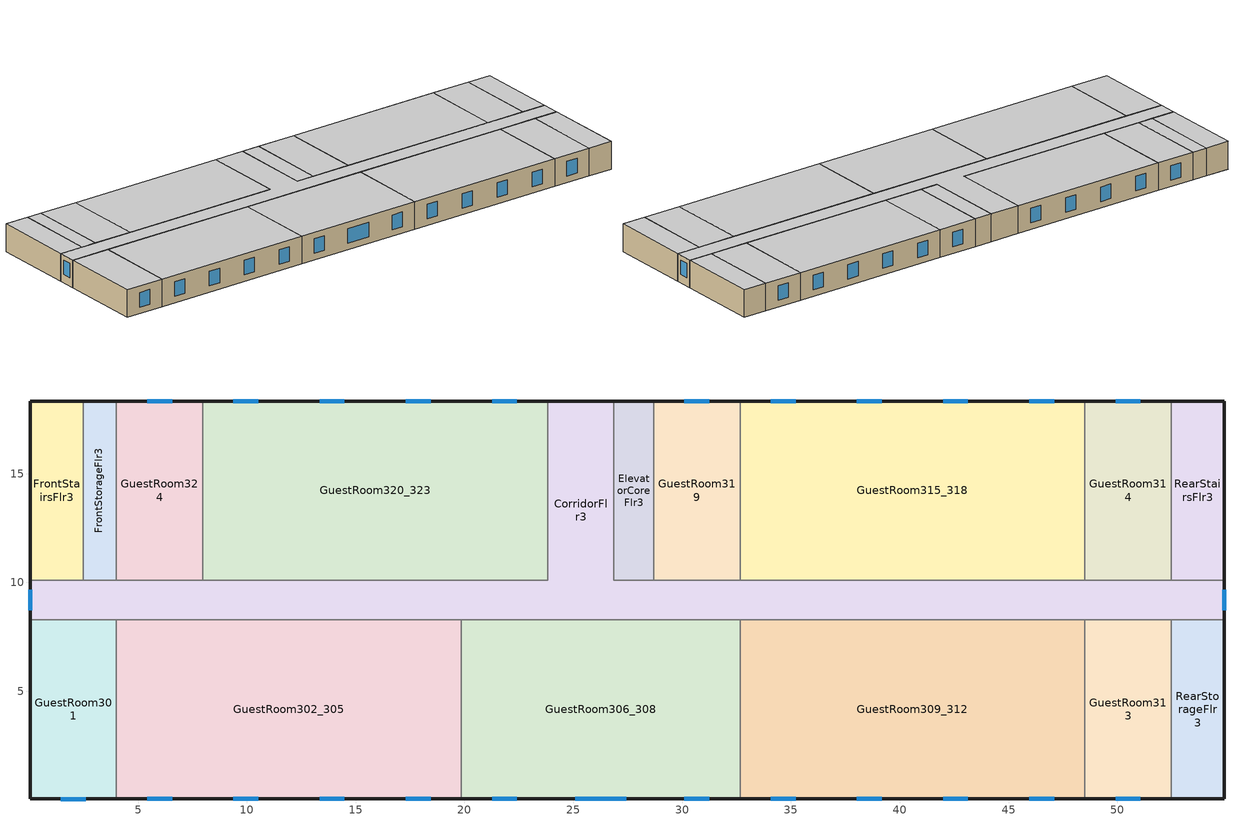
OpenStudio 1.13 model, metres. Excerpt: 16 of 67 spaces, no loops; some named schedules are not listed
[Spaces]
GuestRoom319
 floor to GuestRoom219: 32.66,18.34 32.66,10.11 28.7,10.11 28.7,18.34 z6.1
 wall outside: 32.66,18.34 28.7,18.34 z6.1:8.84
 wall to CorridorFlr3: 28.7,10.11 32.66,10.11 z6.1:8.84
 wall to GuestRoom315_318: 32.66,10.11 32.66,18.34 z6.1:8.84
 wall to ElevatorCoreFlr3: 28.7,18.34 28.7,10.11 z6.1:8.84
 window: 31.25,18.34 30.11,18.34 z6.75:8.19
 ceiling to GuestRoom419: 32.66,10.11 32.66,18.34 28.7,18.34 28.7,10.11 z8.84
GuestRoom320_323
 floor to GuestRoom220_223: 23.82,18.34 23.82,10.11 7.97,10.11 7.97,18.34 z6.1
 wall outside: 23.82,18.34 7.97,18.34 z6.1:8.84
 wall to CorridorFlr3: 7.97,10.11 23.82,10.11 23.82,18.34 z6.1:8.84
 wall to GuestRoom324: 7.97,18.34 7.97,10.11 z6.1:8.84
 window: 10.52,18.34 9.39,18.34 / 14.49,18.34 13.35,18.34 / 18.45,18.34 17.31,18.34 / 22.41,18.34 21.27,18.34 z6.75:8.19
 ceiling to GuestRoom420_423: 23.82,10.11 23.82,18.34 7.97,18.34 7.97,10.11 z8.84
RearStorageFlr3
 floor to RearStorageFlr2: 54.91,8.28 54.91,0.05 52.47,0.05 52.47,8.28 z6.1
 wall outside: 52.47,0.05 54.91,0.05 54.91,8.28 z6.1:8.84
 wall to GuestRoom313: 52.47,8.28 52.47,0.05 z6.1:8.84
 wall to CorridorFlr3: 54.91,8.28 52.47,8.28 z6.1:8.84
 ceiling to RearStorageFlr4: 54.91,0.05 54.91,8.28 52.47,8.28 52.47,0.05 z8.84
GuestRoom302_305
 floor to GuestRoom202_205: 19.86,8.28 19.86,0.05 4.01,0.05 4.01,8.28 z6.1
 wall outside: 4.01,0.05 19.86,0.05 z6.1:8.84
 wall to CorridorFlr3: 19.86,8.28 4.01,8.28 z6.1:8.84
 wall to GuestRoom306_308: 19.86,0.05 19.86,8.28 z6.1:8.84
 wall to GuestRoom301: 4.01,8.28 4.01,0.05 z6.1:8.84
 window: 5.42,0.05 6.56,0.05 / 17.31,0.05 18.45,0.05 / 9.39,0.05 10.52,0.05 / 13.35,0.05 14.49,0.05 z6.75:8.19
 ceiling to GuestRoom402_405: 19.86,0.05 19.86,8.28 4.01,8.28 4.01,0.05 z8.84
CorridorFlr3
 floor to CorridorFlr2: 26.87,18.34 26.87,10.11 54.91,10.11 54.91,8.28 0.05,8.28 0.05,10.11 23.82,10.11 23.82,18.34 z6.1
 wall outside: 0.05,10.11 0.05,8.28 / 26.87,18.34 23.82,18.34 / 54.91,8.28 54.91,10.11 z6.1:8.84
 wall to ElevatorCoreFlr3: 28.7,10.11 26.87,10.11 26.87,18.34 z6.1:8.84
 wall to FrontStairsFlr3: 2.49,10.11 0.05,10.11 z6.1:8.84
 wall to RearStairsFlr3: 54.91,10.11 52.47,10.11 z6.1:8.84
 wall to GuestRoom301: 0.05,8.28 4.01,8.28 z6.1:8.84
 wall to GuestRoom313: 48.51,8.28 52.47,8.28 z6.1:8.84
 wall to FrontStorageFlr3: 4.01,10.11 2.49,10.11 z6.1:8.84
 wall to GuestRoom314: 52.47,10.11 48.51,10.11 z6.1:8.84
 wall to GuestRoom324: 7.97,10.11 4.01,10.11 z6.1:8.84
 wall to GuestRoom309_312: 32.66,8.28 48.51,8.28 z6.1:8.84
 wall to GuestRoom306_308: 19.86,8.28 32.66,8.28 z6.1:8.84
 wall to GuestRoom315_318: 48.51,10.11 32.66,10.11 z6.1:8.84
 window: 54.91,8.73 54.91,9.66 / 0.05,9.66 0.05,8.73 z6.94:8.36
 ceiling to CorridorFlr4: 54.91,8.28 54.91,10.11 26.87,10.11 26.87,18.34 23.82,18.34 23.82,10.11 0.05,10.11 0.05,8.28 z8.84
GuestRoom315_318
 floor to GuestRoom215_218: 48.51,18.34 48.51,10.11 32.66,10.11 32.66,18.34 z6.1
 wall outside: 48.51,18.34 32.66,18.34 z6.1:8.84
 wall to GuestRoom314: 48.51,10.11 48.51,18.34 z6.1:8.84
 window: 35.21,18.34 34.07,18.34 / 43.14,18.34 42,18.34 / 47.1,18.34 45.96,18.34 / 39.18,18.34 38.04,18.34 z6.75:8.19
 ceiling to GuestRoom415_418: 48.51,10.11 48.51,18.34 32.66,18.34 32.66,10.11 z8.84
GuestRoom301
 floor to GuestRoom201: 4.01,8.28 4.01,0.05 0.05,0.05 0.05,8.28 z6.1
 wall outside: 0.05,8.28 0.05,0.05 4.01,0.05 z6.1:8.84
 window: 1.46,0.05 2.6,0.05 z6.75:8.19
 ceiling to GuestRoom401: 4.01,0.05 4.01,8.28 0.05,8.28 0.05,0.05 z8.84
GuestRoom314
 floor to GuestRoom214: 52.47,18.34 52.47,10.11 48.51,10.11 48.51,18.34 z6.1
 wall outside: 52.47,18.34 48.51,18.34 z6.1:8.84
 wall to RearStairsFlr3: 52.47,10.11 52.47,18.34 z6.1:8.84
 window: 51.06,18.34 49.92,18.34 z6.75:8.19
 ceiling to GuestRoom414: 52.47,10.11 52.47,18.34 48.51,18.34 48.51,10.11 z8.84
GuestRoom309_312
 floor to GuestRoom209_212: 48.51,8.28 48.51,0.05 32.66,0.05 32.66,8.28 z6.1
 wall outside: 32.66,0.05 48.51,0.05 z6.1:8.84
 wall to GuestRoom306_308: 32.66,8.28 32.66,0.05 z6.1:8.84
 wall to GuestRoom313: 48.51,0.05 48.51,8.28 z6.1:8.84
 window: 45.96,0.05 47.1,0.05 / 42,0.05 43.14,0.05 / 34.07,0.05 35.21,0.05 / 38.04,0.05 39.18,0.05 z6.75:8.19
 ceiling to GuestRoom409_412: 48.51,0.05 48.51,8.28 32.66,8.28 32.66,0.05 z8.84
ElevatorCoreFlr3
 floor to ElevatorCoreFlr2: 28.7,18.34 28.7,10.11 26.87,10.11 26.87,18.34 z6.1
 wall outside: 28.7,18.34 26.87,18.34 z6.1:8.84
 ceiling to ElevatorCoreFlr4: 28.7,10.11 28.7,18.34 26.87,18.34 26.87,10.11 z8.84
GuestRoom313
 floor to GuestRoom213: 52.47,8.28 52.47,0.05 48.51,0.05 48.51,8.28 z6.1
 wall outside: 48.51,0.05 52.47,0.05 z6.1:8.84
 window: 49.92,0.05 51.06,0.05 z6.75:8.19
 ceiling to GuestRoom413: 52.47,0.05 52.47,8.28 48.51,8.28 48.51,0.05 z8.84
GuestRoom306_308
 floor to GuestRoom206_208: 32.66,8.28 32.66,0.05 19.86,0.05 19.86,8.28 z6.1
 wall outside: 19.86,0.05 32.66,0.05 z6.1:8.84
 window: 21.27,0.05 22.41,0.05 / 25.08,0.05 27.44,0.05 / 30.11,0.05 31.25,0.05 z6.75:8.19
 ceiling to GuestRoom406_408: 32.66,0.05 32.66,8.28 19.86,8.28 19.86,0.05 z8.84
FrontStorageFlr3
 floor to FrontStorageFlr2: 4.01,18.34 4.01,10.11 2.49,10.11 2.49,18.34 z6.1
 wall outside: 4.01,18.34 2.49,18.34 z6.1:8.84
 wall to FrontStairsFlr3: 2.49,18.34 2.49,10.11 z6.1:8.84
 wall to GuestRoom324: 4.01,10.11 4.01,18.34 z6.1:8.84
 ceiling to FrontStorageFlr4: 4.01,10.11 4.01,18.34 2.49,18.34 2.49,10.11 z8.84
GuestRoom324
 floor to GuestRoom224: 7.97,18.34 7.97,10.11 4.01,10.11 4.01,18.34 z6.1
 wall outside: 7.97,18.34 4.01,18.34 z6.1:8.84
 window: 6.56,18.34 5.42,18.34 z6.75:8.19
 ceiling to GuestRoom424: 7.97,10.11 7.97,18.34 4.01,18.34 4.01,10.11 z8.84
RearStairsFlr3
 floor to RearStairsFlr2: 54.91,18.34 54.91,10.11 52.47,10.11 52.47,18.34 z6.1
 wall outside: 54.91,10.11 54.91,18.34 52.47,18.34 z6.1:8.84
 ceiling to RearStairsFlr4: 54.91,10.11 54.91,18.34 52.47,18.34 52.47,10.11 z8.84
FrontStairsFlr3
 floor to FrontStairsFlr2: 2.49,18.34 2.49,10.11 0.05,10.11 0.05,18.34 z6.1
 wall outside: 2.49,18.34 0.05,18.34 0.05,10.11 z6.1:8.84
 ceiling to FrontStairsFlr4: 2.49,10.11 2.49,18.34 0.05,18.34 0.05,10.11 z8.84
[Site]
Sherbrooke_PQ_CAN: Latitude {deg}=45.43; Longitude {deg}=-71.68; Time Zone {hr}=-5; Elevation {m}=241; Terrain=City
[Building]
NECB 2011-SmallHotel-NECB HDD Method-CAN_PQ_Sherbrooke.716100_CWEC.epw created: 2016-11-24 16:46:03 +0000: North Axis {deg}=180; Default Construction Set=NECB 2011 - SmHotel - NECB HDD Method; Standards Building Type=SmallHotel
[Site:GroundTemperature:BuildingSurface]
19.527, 19.502, 19.536, 19.598, 20.002, 21.64, 22.225, 22.375, 21.449, 20.121, 19.802, 19.633
[Site:WaterMainsTemperature]
Calculation Method=Correlation; Annual Average Outdoor Air Temperature {C}=4.28333; Maximum Difference In Monthly Average Outdoor Air Temperatures {deltaC}=28.2
[SizingPeriod:DesignDay] Barometric Pressure {Pa}=98463; Sky Clearness=0; Rain Indicator=0; Snow Indicator=0; Day of Month=21; Daylight Saving Time Indicator=0; Humidity Indicating Type=Wetbulb; Dry-Bulb Temperature Range Modifier Type=DefaultMultipliers
Name | Maximum Dry-Bulb Temperature {C} | Daily Dry-Bulb Temperature Range {deltaC} | Humidity Indicating Conditions at Maximum Dry-Bulb | Wind Speed {m/s} | Wind Direction {deg} | Month | Day Type | Solar Model Indicator | ASHRAE Taub | ASHRAE Taud
Sherbrooke Ann Clg .4% Condns DB=>MWB | 28.6 | 11.7 | 20.9 | 3.7 | 250 | 7 | SummerDesignDay | ASHRAETau | 0.446 | 2.039
Sherbrooke Ann Htg 99.6% Condns DB | -28.3 | 0 | -28.3 | 1.7 | 90 | 1 | WinterDesignDay | ASHRAEClearSky
[ClimateZones]

[Material:NoMass] Thermal Absorptance=0.9; Solar Absorptance=0.7
Name | Roughness | Thermal Resistance {m2-K/W} | Visible Absorptance
CP02 CARPET PAD | VeryRough | 0.21648 | 0.8
Typical Insulation R-13.06 | Smooth | 2.2993 | 0.7
Typical Carpet Pad | Smooth | 0.21648 | 0.8
Typical Insulation R-10.11 | Smooth | 1.78074 | 0.7
Typical Insulation R-19.63 | Smooth | 3.4567 | 0.7
Typical Insulation R-0.58 | Smooth | 0.101875 | 0.7
Typical Insulation R-1.15 | Smooth | 0.202527 | 0.7
[Material]
Name | Roughness | Thickness {m} | Conductivity {W/m-K} | Density {kg/m3} | Specific Heat {J/kg-K} | Thermal Absorptance | Solar Absorptance | Visible Absorptance
100mm Normalweight concrete floor | MediumSmooth | 0.1016 | 2.31 | 2322 | 832
G01 13mm gypsum board | Smooth | 0.0127 | 0.16 | 800 | 1090 | 0.9 | 0.7 | 0.5
4 in. Normalweight Concrete Floor | MediumRough | 0.1016 | 2.31 | 2322 | 832 | 0.9 | 0.7 | 0.7
1IN Stucco | Smooth | 0.0253 | 0.6918 | 1858 | 837 | 0.9 | 0.7 | 0.92
8IN CONCRETE HW RefBldg | Rough | 0.2032 | 1.311 | 2240 | 836.8 | 0.9 | 0.7 | 0.7
1/2IN Gypsum | Smooth | 0.0127 | 0.16 | 784.9 | 830 | 0.9 | 0.4 | 0.4
Metal Roof Surface; F08 Metal surface | Smooth | 0.0008 | 45.28 | 7824 | 500 | 0.9 | 0.7 | 0.7
6 in. Normalweight Concrete Floor | MediumRough | 0.1524 | 2.31 | 2322 | 832 | 0.9 | 0.7 | 0.7
G05 25mm wood | MediumSmooth | 0.0254 | 0.15 | 608 | 1630 | 0.9 | 0.5 | 0.5
[Construction]
Typical Insulated Exterior Mass Floor R-15.63: Typical Insulation R-13.06, 4 in. Normalweight Concrete Floor, Typical Carpet Pad
Typical Insulated Exterior Mass Wall R-12.5: 1IN Stucco, 8IN CONCRETE HW RefBldg, Typical Insulation R-10.11, 1/2IN Gypsum
Typical Insulated Metal Building Roof R-20.41: Metal Roof Surface, Typical Insulation R-19.63
Typical Interior Floor: 100mm Normalweight concrete floor, CP02 CARPET PAD
Typical Interior Wall: G01 13mm gypsum board, G01 13mm gypsum board
Typical Interior Ceiling: CP02 CARPET PAD, 100mm Normalweight concrete floor
Typical Insulated Carpeted 6in Slab Floor: 6 in. Normalweight Concrete Floor, Typical Carpet Pad
U 0.55 SHGC 0.31 Dbl Ref-D Tint 6mm/6mm Air: REF D TINT 6MM, AIR 6MM, CLEAR 6MM
Typical Insulated Metal Door R-1.43: F08 Metal surface, Typical Insulation R-0.58
U 0.35 SHGC 0.35 Dbl LoE (e2-.1) Tint 6mm/13mm Air: LoE TINT 6MM, AIR 13MM, CLEAR 6MM
Typical Overhead Door R-2.0: Typical Insulation R-1.15
U 0.48 SHGC 0.40 Dbl Ref-D Clr 6mm/13mm: REF D CLEAR 6MM, AIR 13MM, CLEAR 6MM
Typical Interior Window: Clear 3mm
Typical Interior Door; Typical Interior Partition: G05 25mm wood
[DefaultConstructionSet]
NECB 2011 - SmHotel - NECB HDD Method: Default Exterior Surface Constructions=Default Surface Constructions 1; Default Interior Surface Constructions=Default Surface Constructions 2; Default Ground Contact Surface Constructions=Default Surface Constructions 3; Default Exterior SubSurface Constructions=Default Sub Surface Constructions 1; Default Interior SubSurface Constructions=Default Sub Surface Constructions 2; Interior Partition Construction=Typical Interior Partition
[DefaultSurfaceConstructions]
Name | Floor Construction | Wall Construction | Roof Ceiling Construction
Default Surface Constructions 1 | Typical Insulated Exterior Mass Floor R-15.63 | Typical Insulated Exterior Mass Wall R-12.5 | Typical Insulated Metal Building Roof R-20.41
Default Surface Constructions 2 | Typical Interior Floor | Typical Interior Wall | Typical Interior Ceiling
Default Surface Constructions 3 | Typical Insulated Carpeted 6in Slab Floor | Typical Insulated Carpeted 6in Slab Floor | Typical Insulated Carpeted 6in Slab Floor
[DefaultSubSurfaceConstructions]
Name | Fixed Window Construction | Operable Window Construction | Door Construction | Glass Door Construction | Overhead Door Construction | Skylight Construction | Tubular Daylight Dome Construction | Tubular Daylight Diffuser Construction
Default Sub Surface Constructions 1 | U 0.55 SHGC 0.31 Dbl Ref-D Tint 6mm/6mm Air | U 0.55 SHGC 0.31 Dbl Ref-D Tint 6mm/6mm Air | Typical Insulated Metal Door R-1.43 | U 0.35 SHGC 0.35 Dbl LoE (e2-.1) Tint 6mm/13mm Air | Typical Overhead Door R-2.0 | U 0.48 SHGC 0.40 Dbl Ref-D Clr 6mm/13mm | Typical Interior Window | Typical Interior Window
Default Sub Surface Constructions 2 | Typical Interior Window | Typical Interior Window | Typical Interior Door
[WindowMaterial:Glazing] Optical Data Type=SpectralAverage; Infrared Transmittance at Normal Incidence=0; Front Side Infrared Hemispherical Emissivity=0.84; Conductivity {W/m-K}=0.9; Dirt Correction Factor for Solar and Visible Transmittance=1; Solar Diffusing=No
Name | Thickness {m} | Solar Transmittance at Normal Incidence | Front Side Solar Reflectance at Normal Incidence | Back Side Solar Reflectance at Normal Incidence | Visible Transmittance at Normal Incidence | Front Side Visible Reflectance at Normal Incidence | Back Side Visible Reflectance at Normal Incidence | Back Side Infrared Hemispherical Emissivity
REF D TINT 6MM | 0.006 | 0.3 | 0.14 | 0.36 | 0.25 | 0.18 | 0.45 | 0.82
CLEAR 6MM | 0.006 | 0.775 | 0.071 | 0.071 | 0.881 | 0.08 | 0.08 | 0.84
LoE TINT 6MM | 0.006 | 0.36 | 0.093 | 0.2 | 0.5 | 0.035 | 0.054 | 0.1
REF D CLEAR 6MM | 0.006 | 0.429 | 0.308 | 0.379 | 0.334 | 0.453 | 0.505 | 0.82
Clear 3mm | 0.003 | 0.837 | 0.075 | 0.075 | 0.898 | 0.081 | 0.081 | 0.84
[WindowMaterial:Gas] Gas Type=Air
Name | Thickness {m}
AIR 6MM | 0.0063
AIR 13MM | 0.0127
[Space] Building Story=BuildingStory3
Name | Space Type | Thermal Zone
GuestRoom319; GuestRoom320_323; GuestRoom315_318; GuestRoom314; GuestRoom324 | Space Function Hway lodging - rooms | Sys-1 Flr-2 Sch-F HPlcmt-south
RearStorageFlr3 | Space Function Storage area | Sys-4 Flr-2 Sch-E HPlcmt-west
GuestRoom302_305; GuestRoom313; GuestRoom309_312; GuestRoom306_308 | Space Function Hway lodging - rooms | Sys-1 Flr-2 Sch-F HPlcmt-north
CorridorFlr3 | Space Function Corr. >= 2.4m wide-sch-F | Sys-1 Flr-2 Sch-F HPlcmt-south
FrontStorageFlr3 | Space Function Storage area | Sys-4 Flr-2 Sch-E HPlcmt-south
GuestRoom301 | Space Function Hway lodging - rooms | Sys-1 Flr-2 Sch-F HPlcmt-east
ElevatorCoreFlr3 | Space Function Lobby - elevator | Sys-3 Flr-2 Sch-C HPlcmt-south
FrontStairsFlr3 | Space Function Stairway-sch-F | Sys-4 Flr-2 Sch-F HPlcmt-east
RearStairsFlr3 | Space Function Stairway-sch-F | Sys-1 Flr-2 Sch-F HPlcmt-west
[SpaceType] Standards Building Type=Space Function
Name | Default Schedule Set | Design Specification Outdoor Air Object | Standards Space Type
Space Function Corr. >= 2.4m wide-sch-F | Space Function Corr. >= 2.4m wide-sch-F Schedule Set | Space Function Corr. >= 2.4m wide-sch-F Ventilation | Corr. >= 2.4m wide-sch-F
Space Function Lobby - elevator | Space Function Lobby - elevator Schedule Set | Space Function Lobby - elevator Ventilation | Lobby - elevator
Space Function Stairway-sch-F | Space Function Stairway-sch-F Schedule Set | Space Function Stairway-sch-F Ventilation | Stairway-sch-F
Space Function Storage area | Space Function Storage area Schedule Set | Space Function Storage area Ventilation | Storage area
Space Function Hway lodging - rooms | Space Function Hway lodging - rooms Schedule Set | Space Function Hway lodging - rooms Ventilation | Hway lodging - rooms
[People:Definition] Number of People Calculation Method=People/Area; Fraction Radiant=0.3
Name | People per Space Floor Area {person/m2}
Space Function Corr. >= 2.4m wide-sch-F People Definition; Space Function Storage area People Definition | 0.0100104
Space Function Hway lodging - rooms People Definition | 0.0400417
Space Function Lobby - elevator People Definition | 0.0999967
Space Function Stairway-sch-F People Definition | 0.0049514
[People] Work Efficiency Schedule=Work Efficiency Schedule; Clothing Insulation Schedule=Clothing Schedule; Air Velocity Schedule=Air Velocity Schedule
Name | People Definition | Space or SpaceType
Space Function Corr. >= 2.4m wide-sch-F People | Space Function Corr. >= 2.4m wide-sch-F People Definition | Space Function Corr. >= 2.4m wide-sch-F
Space Function Hway lodging - rooms People | Space Function Hway lodging - rooms People Definition | Space Function Hway lodging - rooms
Space Function Lobby - elevator People | Space Function Lobby - elevator People Definition | Space Function Lobby - elevator
Space Function Stairway-sch-F People | Space Function Stairway-sch-F People Definition | Space Function Stairway-sch-F
Space Function Storage area People | Space Function Storage area People Definition | Space Function Storage area
[Lights:Definition] Design Level Calculation Method=Watts/Area; Fraction Radiant=0.5; Fraction Visible=0.2
Name | Watts per Space Floor Area {W/m2}
Space Function Corr. >= 2.4m wide-sch-F Lights Definition | 7.09994
Space Function Hway lodging - rooms Lights Definition | 8.09993
Space Function Lobby - elevator Lights Definition | 6.89994
Space Function Stairway-sch-F Lights Definition | 7.39994
Space Function Storage area Lights Definition | 6.79994
[Lights]
Name | Lights Definition | Space or SpaceType
Space Function Corr. >= 2.4m wide-sch-F Lights | Space Function Corr. >= 2.4m wide-sch-F Lights Definition | Space Function Corr. >= 2.4m wide-sch-F
Space Function Hway lodging - rooms Lights | Space Function Hway lodging - rooms Lights Definition | Space Function Hway lodging - rooms
Space Function Lobby - elevator Lights | Space Function Lobby - elevator Lights Definition | Space Function Lobby - elevator
Space Function Stairway-sch-F Lights | Space Function Stairway-sch-F Lights Definition | Space Function Stairway-sch-F
Space Function Storage area Lights | Space Function Storage area Lights Definition | Space Function Storage area
[DesignSpecification:OutdoorAir] Outdoor Air Method=Sum
Name | Outdoor Air Flow per Floor Area {m3/s-m2}
Space Function Corr. >= 2.4m wide-sch-F Ventilation; Space Function Stairway-sch-F Ventilation | 0.0003048
Space Function Hway lodging - rooms Ventilation | 0.0005588
Space Function Lobby - elevator Ventilation | 0.0041148
Space Function Storage area Ventilation | 0.0003556
[DefaultScheduleSet] People Activity Level Schedule=NECB-Activity; Infiltration Schedule=Always On
Name | Number of People Schedule | Lighting Schedule | Electric Equipment Schedule
Space Function Corr. >= 2.4m wide-sch-F Schedule Set; Space Function Hway lodging - rooms Schedule Set; Space Function Stairway-sch-F Schedule Set | NECB-F-Occupancy | NECB-F-Lighting | NECB-F-Electric-Equipment
Space Function Lobby - elevator Schedule Set | NECB-C-Occupancy | NECB-C-Lighting | NECB-C-Electric-Equipment
Space Function Storage area Schedule Set | NECB-E-Occupancy | NECB-E-Lighting | NECB-E-Electric-Equipment
[ThermostatSetpoint:DualSetpoint]
Name | Heating Setpoint Temperature Schedule | Cooling Setpoint Temperature Schedule
Space Function Hway lodging - rooms Thermostat 38; Space Function Hway lodging - rooms Thermostat 39; Space Function Stairway-sch-F Thermostat 10; Space Function Hway lodging - rooms Thermostat 40; Space Function Stairway-sch-F Thermostat 14 | NECB-F-Thermostat Setpoint-Heating | NECB-F-Thermostat Setpoint-Cooling
Space Function Lobby - elevator Thermostat 6 | NECB-C-Thermostat Setpoint-Heating | NECB-C-Thermostat Setpoint-Cooling
Space Function Storage area Thermostat 12; Space Function Storage area Thermostat 13 | NECB-E-Thermostat Setpoint-Heating | NECB-E-Thermostat Setpoint-Cooling
[ElectricEquipment:Definition] Design Level Calculation Method=Watts/Area; Fraction Radiant=0.5
Name | Watts per Space Floor Area {W/m2}
Space Function Hway lodging - rooms Elec Equip Definition | 2.49998
Space Function Lobby - elevator Elec Equip Definition; Space Function Storage area Elec Equip Definition | 0.999992
[ElectricEquipment]
Name | Electric Equipment Definition | Space or SpaceType
Space Function Hway lodging - rooms Elec Equip | Space Function Hway lodging - rooms Elec Equip Definition | Space Function Hway lodging - rooms
Space Function Lobby - elevator Elec Equip | Space Function Lobby - elevator Elec Equip Definition | Space Function Lobby - elevator
Space Function Storage area Elec Equip | Space Function Storage area Elec Equip Definition | Space Function Storage area
[SpaceInfiltration:DesignFlowRate] Schedule=Always On Discrete; Design Flow Rate Calculation Method=Flow/ExteriorArea; Flow per Exterior Surface Area {m3/s-m2}=0.00025; Constant Term Coefficient=0; Temperature Term Coefficient=0; Velocity Term Coefficient=0.224; Velocity Squared Term Coefficient=0
Name | Space or SpaceType
CorridorFlr3 Infiltration | CorridorFlr3
ElevatorCoreFlr3 Infiltration | ElevatorCoreFlr3
FrontStairsFlr3 Infiltration | FrontStairsFlr3
FrontStorageFlr3 Infiltration | FrontStorageFlr3
GuestRoom301 Infiltration | GuestRoom301
GuestRoom302_305 Infiltration | GuestRoom302_305
GuestRoom306_308 Infiltration | GuestRoom306_308
GuestRoom309_312 Infiltration | GuestRoom309_312
GuestRoom313 Infiltration | GuestRoom313
GuestRoom314 Infiltration | GuestRoom314
GuestRoom315_318 Infiltration | GuestRoom315_318
GuestRoom319 Infiltration | GuestRoom319
GuestRoom320_323 Infiltration | GuestRoom320_323
GuestRoom324 Infiltration | GuestRoom324
RearStairsFlr3 Infiltration | RearStairsFlr3
RearStorageFlr3 Infiltration | RearStorageFlr3
[BuildingStory]
Name | Nominal Z Coordinate {m}
Building Story 1 | 0
Building Story 2 | 3.3528
Building Story 3 | 6.096
Building Story 4 | 8.8392
BuildingStory3
[ThermalZone] Use Ideal Air Loads=No
Name | Thermostat
Sys-1 Flr-2 Sch-F HPlcmt-north | Space Function Hway lodging - rooms Thermostat 38
Sys-1 Flr-2 Sch-F HPlcmt-east | Space Function Hway lodging - rooms Thermostat 39
Sys-1 Flr-2 Sch-F HPlcmt-west | Space Function Stairway-sch-F Thermostat 10
Sys-1 Flr-2 Sch-F HPlcmt-south | Space Function Hway lodging - rooms Thermostat 40
Sys-3 Flr-2 Sch-C HPlcmt-south | Space Function Lobby - elevator Thermostat 6
Sys-4 Flr-2 Sch-F HPlcmt-east | Space Function Stairway-sch-F Thermostat 14
Sys-4 Flr-2 Sch-E HPlcmt-west | Space Function Storage area Thermostat 12
Sys-4 Flr-2 Sch-E HPlcmt-south | Space Function Storage area Thermostat 13
[Schedule:Ruleset]
Name | Default Day Schedule
NECB-F-Occupancy | NECB-F-Occupancy Default
NECB-F-Thermostat Setpoint-Heating | NECB-F-Thermostat Setpoint-Heating Default
NECB-F-Thermostat Setpoint-Cooling | NECB-F-Thermostat Setpoint-Cooling Default
NECB-C-Thermostat Setpoint-Heating | NECB-C-Thermostat Setpoint-Heating Default
NECB-C-Thermostat Setpoint-Cooling | NECB-C-Thermostat Setpoint-Cooling Default
NECB-E-Thermostat Setpoint-Heating | NECB-E-Thermostat Setpoint-Heating Default
NECB-E-Thermostat Setpoint-Cooling | NECB-E-Thermostat Setpoint-Cooling Default
[Schedule:Constant]
Always On Discrete: Value=1
